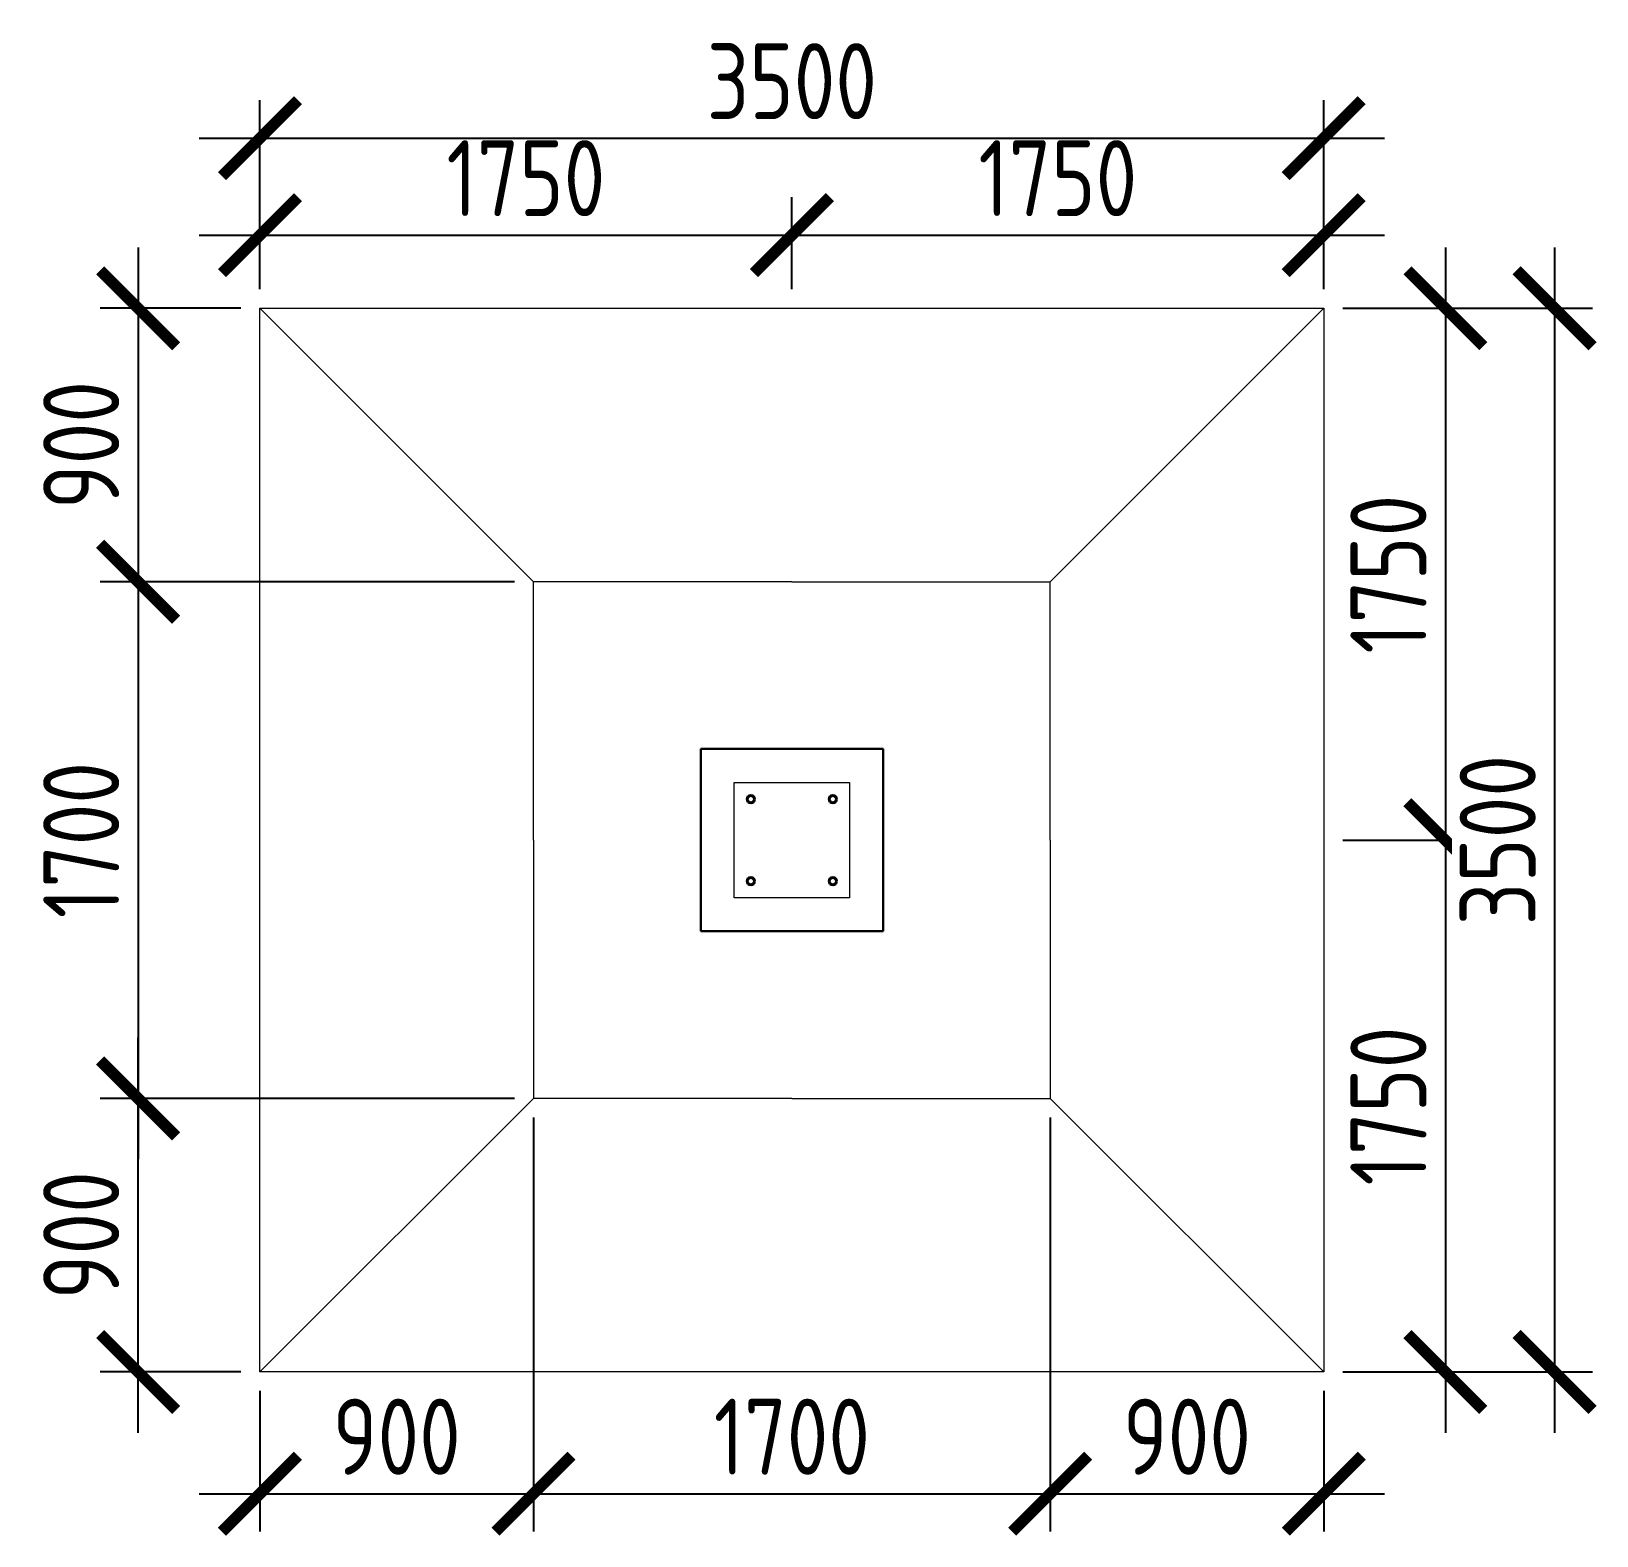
# Model space of a CAD drawing. Header units: millimetres. Extents: x 2559584 to 2748503, y -688364 to -611007.
# Drawn here: x 2587934 to 2593084, y -639916 to -634966 of the extents above; entities that cross this region are included whole.
import ezdxf

# ---------------------------------------------------------------- set-up
doc = ezdxf.new("R2010")
doc.units = ezdxf.units.MM
doc.header["$LTSCALE"] = 50
doc.linetypes.add('PS-HIDDEN1', pattern=[4, 3, -1])
doc.layers.get('Defpoints').update_dxf_attribs({"color": 4})
for name, color, linetype, lineweight in [('_PP__F_Plate', 90, 'Continuous', 40), ('_PP_DIM Linear', 140, 'Continuous', 9), ('Тонкие', 175, 'Continuous', 20)]:
    doc.layers.add(name, color=color, linetype=linetype, lineweight=lineweight)
doc.styles.add('_PP_Text Style', font='isocpeur.ttf', dxfattribs={"width": 0.8})
doc.dimstyles.new('_PP_DIM Style', dxfattribs={"dimtxt": 2.5, "dimasz": 2.5, "dimexe": 1.25, "dimexo": 0.625, "dimtad": 1, "dimdec": 0, "dimrnd": 0.001, "dimtxsty": '_PP_Text Style', "dimblk": 'ARCHTICK', "dimcen": 2.5, "dimdle": 2, "dimadec": 0, "dimazin": 2, "dimtfac": 0.75, "dimtdec": 0, "dimtmove": 0, "dimatfit": 3, "dimfxl": 1, "dimtolj": 1, "dimarcsym": 0})

# ---------------------------------------------------------------- blocks, each defined once
blk = doc.blocks.new('_ARCHTICK')
at = {"color": 0, "linetype": 'ByBlock', "const_width": 0.15}
blk.add_lwpolyline([(-0.5, -0.5), (0.5, 0.5)], dxfattribs=at)
blk = doc.blocks.new('*D608')
at = {"layer": '_PP_DIM Linear', "color": 0, "lineweight": -2, "ltscale": 100, "transparency": 16777216}
for p, q in [((2588685.9, -635814.9), (2588685.9, -635511.7)), ((2590435.8, -635814.9), (2590435.8, -635511.7)), ((2588485.9, -635636.7), (2590635.8, -635636.7))]:
    blk.add_line(p, q, dxfattribs=at)
at = {"layer": 'Defpoints', "color": 0, "ltscale": 100, "transparency": 16777216}
for p in [(2590435.8, -635636.7), (2588685.9, -635877.4), (2590435.8, -635877.4)]:
    blk.add_point(p, dxfattribs=at)
at = {"layer": '_PP_DIM Linear', "color": 0, "lineweight": -2, "ltscale": 100, "transparency": 16777216, "xscale": 250, "yscale": 250, "zscale": 250, "rotation": 180}
blk.add_blockref('_ARCHTICK', (2588685.9, -635636.7), dxfattribs=at)
at = {"layer": '_PP_DIM Linear', "color": 0, "lineweight": -2, "ltscale": 100, "transparency": 16777216, "xscale": 250, "yscale": 250, "zscale": 250}
blk.add_blockref('_ARCHTICK', (2590435.8, -635636.7), dxfattribs=at)
at = {"layer": '_PP_DIM Linear', "color": 0, "ltscale": 100, "transparency": 16777216, "insert": (2589560.8, -635449.2), "char_height": 250, "attachment_point": 5, "style": '_PP_Text Style', "bg_fill": 3, "box_fill_scale": 1.1, "bg_fill_color": 256, "bg_fill_true_color": 13158600, "bg_fill_transparency": 0}
blk.add_mtext('\\A1;1750', dxfattribs=at)
blk = doc.blocks.new('*D609')
at = {"layer": '_PP_DIM Linear', "color": 0, "lineweight": -2, "transparency": 16777216}
for p, q in [((2590435.8, -635814.9), (2590435.8, -635511.7)), ((2592185.8, -635814.9), (2592185.8, -635511.7)), ((2590235.8, -635636.7), (2592385.8, -635636.7))]:
    blk.add_line(p, q, dxfattribs=at)
at = {"layer": 'Defpoints', "color": 0, "transparency": 16777216}
for p in [(2592185.8, -635636.7), (2590435.8, -635877.4), (2592185.8, -635877.4)]:
    blk.add_point(p, dxfattribs=at)
at = {"layer": '_PP_DIM Linear', "color": 0, "lineweight": -2, "transparency": 16777216, "xscale": 250, "yscale": 250, "zscale": 250, "rotation": 180}
blk.add_blockref('_ARCHTICK', (2590435.8, -635636.7), dxfattribs=at)
at = {"layer": '_PP_DIM Linear', "color": 0, "lineweight": -2, "transparency": 16777216, "xscale": 250, "yscale": 250, "zscale": 250}
blk.add_blockref('_ARCHTICK', (2592185.8, -635636.7), dxfattribs=at)
at = {"layer": '_PP_DIM Linear', "color": 0, "transparency": 16777216, "insert": (2591310.8, -635449.2), "char_height": 250, "attachment_point": 5, "style": '_PP_Text Style', "bg_fill": 3, "box_fill_scale": 1.1, "bg_fill_color": 256, "bg_fill_true_color": 13158600, "bg_fill_transparency": 0}
blk.add_mtext('\\A1;1750', dxfattribs=at)
blk = doc.blocks.new('*D610')
at = {"layer": '_PP_DIM Linear', "color": 0, "lineweight": -2, "transparency": 16777216}
for p, q in [((2588685.9, -635814.9), (2588685.9, -635192.6)), ((2592185.8, -635814.9), (2592185.8, -635192.6)), ((2588485.9, -635317.6), (2592385.8, -635317.6))]:
    blk.add_line(p, q, dxfattribs=at)
at = {"layer": 'Defpoints', "color": 0, "transparency": 16777216}
for p in [(2592185.8, -635317.6), (2588685.9, -635877.4), (2592185.8, -635877.4)]:
    blk.add_point(p, dxfattribs=at)
at = {"layer": '_PP_DIM Linear', "color": 0, "lineweight": -2, "transparency": 16777216, "xscale": 250, "yscale": 250, "zscale": 250, "rotation": 180}
blk.add_blockref('_ARCHTICK', (2588685.9, -635317.6), dxfattribs=at)
at = {"layer": '_PP_DIM Linear', "color": 0, "lineweight": -2, "transparency": 16777216, "xscale": 250, "yscale": 250, "zscale": 250}
blk.add_blockref('_ARCHTICK', (2592185.8, -635317.6), dxfattribs=at)
at = {"layer": '_PP_DIM Linear', "color": 0, "transparency": 16777216, "insert": (2590435.8, -635130.1), "char_height": 250, "attachment_point": 5, "style": '_PP_Text Style', "bg_fill": 3, "box_fill_scale": 1.1, "bg_fill_color": 256, "bg_fill_true_color": 13158600, "bg_fill_transparency": 0}
blk.add_mtext('\\A1;3500', dxfattribs=at)
blk = doc.blocks.new('*D611')
at = {"layer": '_PP_DIM Linear', "color": 0, "lineweight": -2, "ltscale": 100, "transparency": 16777216}
for p, q in [((2588285.1, -635677.4), (2588285.1, -636977.4)), ((2588623.4, -635877.4), (2588160.1, -635877.4)), ((2589523.3, -636777.4), (2588160.1, -636777.4))]:
    blk.add_line(p, q, dxfattribs=at)
at = {"layer": 'Defpoints', "color": 0, "ltscale": 100, "transparency": 16777216}
for p in [(2588685.9, -635877.4), (2588285.1, -636777.4), (2589585.8, -636777.4)]:
    blk.add_point(p, dxfattribs=at)
at = {"layer": '_PP_DIM Linear', "color": 0, "lineweight": -2, "ltscale": 100, "transparency": 16777216, "xscale": 250, "yscale": 250, "zscale": 250}
for p, rotation in [((2588285.1, -635877.4), 90), ((2588285.1, -636777.4), 270)]:
    blk.add_blockref('_ARCHTICK', p, dxfattribs=dict(at, rotation=rotation))
at = {"layer": '_PP_DIM Linear', "color": 0, "ltscale": 100, "transparency": 16777216, "insert": (2588097.6, -636327.4), "char_height": 250, "attachment_point": 5, "rotation": 90, "style": '_PP_Text Style', "bg_fill": 3, "box_fill_scale": 1.1, "bg_fill_color": 256, "bg_fill_true_color": 13158600, "bg_fill_transparency": 0}
blk.add_mtext('\\A1;900', dxfattribs=at)
blk = doc.blocks.new('*D612')
at = {"layer": '_PP_DIM Linear', "color": 0, "lineweight": -2, "transparency": 16777216}
for p, q in [((2588285.1, -636577.3), (2588285.1, -638677.3)), ((2589523.3, -636777.3), (2588160.1, -636777.3)), ((2589523.3, -638477.3), (2588160.1, -638477.3))]:
    blk.add_line(p, q, dxfattribs=at)
at = {"layer": 'Defpoints', "color": 0, "transparency": 16777216}
for p in [(2589585.8, -636777.3), (2588285.1, -638477.3), (2589585.8, -638477.3)]:
    blk.add_point(p, dxfattribs=at)
at = {"layer": '_PP_DIM Linear', "color": 0, "lineweight": -2, "transparency": 16777216, "xscale": 250, "yscale": 250, "zscale": 250}
for p, rotation in [((2588285.1, -636777.3), 90), ((2588285.1, -638477.3), 270)]:
    blk.add_blockref('_ARCHTICK', p, dxfattribs=dict(at, rotation=rotation))
at = {"layer": '_PP_DIM Linear', "color": 0, "transparency": 16777216, "insert": (2588097.6, -637627.3), "char_height": 250, "attachment_point": 5, "rotation": 90, "style": '_PP_Text Style', "bg_fill": 3, "box_fill_scale": 1.1, "bg_fill_color": 256, "bg_fill_true_color": 13158600, "bg_fill_transparency": 0}
blk.add_mtext('\\A1;1700', dxfattribs=at)
blk = doc.blocks.new('*D613')
at = {"layer": '_PP_DIM Linear', "color": 0, "lineweight": -2, "ltscale": 100, "transparency": 16777216}
for p, q in [((2588285.1, -639577.3), (2588285.1, -638277.3)), ((2588623.4, -638477.3), (2588160.1, -638477.3)), ((2588623.4, -639377.3), (2588160.1, -639377.3))]:
    blk.add_line(p, q, dxfattribs=at)
at = {"layer": 'Defpoints', "color": 0, "ltscale": 100, "transparency": 16777216}
for p in [(2588285.1, -638477.3), (2588685.9, -638477.3), (2588685.9, -639377.3)]:
    blk.add_point(p, dxfattribs=at)
at = {"layer": '_PP_DIM Linear', "color": 0, "lineweight": -2, "ltscale": 100, "transparency": 16777216, "xscale": 250, "yscale": 250, "zscale": 250}
for p, rotation in [((2588285.1, -638477.3), 90), ((2588285.1, -639377.3), 270)]:
    blk.add_blockref('_ARCHTICK', p, dxfattribs=dict(at, rotation=rotation))
at = {"layer": '_PP_DIM Linear', "color": 0, "ltscale": 100, "transparency": 16777216, "insert": (2588097.6, -638927.3), "char_height": 250, "attachment_point": 5, "rotation": 90, "style": '_PP_Text Style', "bg_fill": 3, "box_fill_scale": 1.1, "bg_fill_color": 256, "bg_fill_true_color": 13158600, "bg_fill_transparency": 0}
blk.add_mtext('\\A1;900', dxfattribs=at)
blk = doc.blocks.new('*D614')
at = {"layer": '_PP_DIM Linear', "color": 0, "lineweight": -2, "ltscale": 100, "transparency": 16777216}
for p, q in [((2588685.9, -639439.8), (2588685.9, -639902.7)), ((2589585.9, -639439.8), (2589585.9, -639902.7)), ((2588485.9, -639777.7), (2589785.9, -639777.7))]:
    blk.add_line(p, q, dxfattribs=at)
at = {"layer": 'Defpoints', "color": 0, "ltscale": 100, "transparency": 16777216}
for p in [(2588685.9, -639377.3), (2589585.9, -639377.3), (2589585.9, -639777.7)]:
    blk.add_point(p, dxfattribs=at)
at = {"layer": '_PP_DIM Linear', "color": 0, "lineweight": -2, "ltscale": 100, "transparency": 16777216, "xscale": 250, "yscale": 250, "zscale": 250, "rotation": 180}
blk.add_blockref('_ARCHTICK', (2588685.9, -639777.7), dxfattribs=at)
at = {"layer": '_PP_DIM Linear', "color": 0, "lineweight": -2, "ltscale": 100, "transparency": 16777216, "xscale": 250, "yscale": 250, "zscale": 250}
blk.add_blockref('_ARCHTICK', (2589585.9, -639777.7), dxfattribs=at)
at = {"layer": '_PP_DIM Linear', "color": 0, "ltscale": 100, "transparency": 16777216, "insert": (2589135.9, -639590.2), "char_height": 250, "attachment_point": 5, "style": '_PP_Text Style', "bg_fill": 3, "box_fill_scale": 1.1, "bg_fill_color": 256, "bg_fill_true_color": 13158600, "bg_fill_transparency": 0}
blk.add_mtext('\\A1;900', dxfattribs=at)
blk = doc.blocks.new('*D615')
at = {"layer": '_PP_DIM Linear', "color": 0, "lineweight": -2, "transparency": 16777216}
for p, q in [((2589585.8, -638539.8), (2589585.8, -639902.7)), ((2591285.8, -638539.8), (2591285.8, -639902.7)), ((2589385.8, -639777.7), (2591485.8, -639777.7))]:
    blk.add_line(p, q, dxfattribs=at)
at = {"layer": 'Defpoints', "color": 0, "transparency": 16777216}
for p in [(2589585.8, -638477.3), (2591285.8, -638477.3), (2591285.8, -639777.7)]:
    blk.add_point(p, dxfattribs=at)
at = {"layer": '_PP_DIM Linear', "color": 0, "lineweight": -2, "transparency": 16777216, "xscale": 250, "yscale": 250, "zscale": 250, "rotation": 180}
blk.add_blockref('_ARCHTICK', (2589585.8, -639777.7), dxfattribs=at)
at = {"layer": '_PP_DIM Linear', "color": 0, "lineweight": -2, "transparency": 16777216, "xscale": 250, "yscale": 250, "zscale": 250}
blk.add_blockref('_ARCHTICK', (2591285.8, -639777.7), dxfattribs=at)
at = {"layer": '_PP_DIM Linear', "color": 0, "transparency": 16777216, "insert": (2590435.8, -639590.2), "char_height": 250, "attachment_point": 5, "style": '_PP_Text Style', "bg_fill": 3, "box_fill_scale": 1.1, "bg_fill_color": 256, "bg_fill_true_color": 13158600, "bg_fill_transparency": 0}
blk.add_mtext('\\A1;1700', dxfattribs=at)
blk = doc.blocks.new('*D616')
at = {"layer": '_PP_DIM Linear', "color": 0, "lineweight": -2, "transparency": 16777216}
for p, q in [((2591285.8, -639439.8), (2591285.8, -639902.7)), ((2592185.8, -639439.8), (2592185.8, -639902.7)), ((2591085.8, -639777.7), (2592385.8, -639777.7))]:
    blk.add_line(p, q, dxfattribs=at)
at = {"layer": 'Defpoints', "color": 0, "transparency": 16777216}
for p in [(2591285.8, -639377.3), (2592185.8, -639377.3), (2592185.8, -639777.7)]:
    blk.add_point(p, dxfattribs=at)
at = {"layer": '_PP_DIM Linear', "color": 0, "lineweight": -2, "transparency": 16777216, "xscale": 250, "yscale": 250, "zscale": 250, "rotation": 180}
blk.add_blockref('_ARCHTICK', (2591285.8, -639777.7), dxfattribs=at)
at = {"layer": '_PP_DIM Linear', "color": 0, "lineweight": -2, "transparency": 16777216, "xscale": 250, "yscale": 250, "zscale": 250}
blk.add_blockref('_ARCHTICK', (2592185.8, -639777.7), dxfattribs=at)
at = {"layer": '_PP_DIM Linear', "color": 0, "transparency": 16777216, "insert": (2591735.8, -639590.2), "char_height": 250, "attachment_point": 5, "style": '_PP_Text Style', "bg_fill": 3, "box_fill_scale": 1.1, "bg_fill_color": 256, "bg_fill_true_color": 13158600, "bg_fill_transparency": 0}
blk.add_mtext('\\A1;900', dxfattribs=at)
blk = doc.blocks.new('*D617')
at = {"layer": '_PP_DIM Linear', "color": 0, "lineweight": -2, "ltscale": 100, "transparency": 16777216}
for p, q in [((2592585.9, -635677.4), (2592585.9, -637827.3)), ((2592248.3, -635877.4), (2592710.9, -635877.4)), ((2592248.3, -637627.3), (2592710.9, -637627.3))]:
    blk.add_line(p, q, dxfattribs=at)
at = {"layer": 'Defpoints', "color": 0, "ltscale": 100, "transparency": 16777216}
for p in [(2592185.8, -635877.4), (2592185.8, -637627.3), (2592585.9, -637627.3)]:
    blk.add_point(p, dxfattribs=at)
at = {"layer": '_PP_DIM Linear', "color": 0, "lineweight": -2, "ltscale": 100, "transparency": 16777216, "xscale": 250, "yscale": 250, "zscale": 250}
for p, rotation in [((2592585.9, -635877.4), 90), ((2592585.9, -637627.3), 270)]:
    blk.add_blockref('_ARCHTICK', p, dxfattribs=dict(at, rotation=rotation))
at = {"layer": '_PP_DIM Linear', "color": 0, "ltscale": 100, "transparency": 16777216, "insert": (2592398.4, -636752.4), "char_height": 250, "attachment_point": 5, "rotation": 90, "style": '_PP_Text Style', "bg_fill": 3, "box_fill_scale": 1.1, "bg_fill_color": 256, "bg_fill_true_color": 13158600, "bg_fill_transparency": 0}
blk.add_mtext('\\A1;1750', dxfattribs=at)
blk = doc.blocks.new('*D618')
at = {"layer": '_PP_DIM Linear', "color": 0, "lineweight": -2, "transparency": 16777216}
for p, q in [((2592585.9, -637427.3), (2592585.9, -639577.3)), ((2592248.3, -637627.3), (2592710.9, -637627.3)), ((2592248.3, -639377.3), (2592710.9, -639377.3))]:
    blk.add_line(p, q, dxfattribs=at)
at = {"layer": 'Defpoints', "color": 0, "transparency": 16777216}
for p in [(2592185.8, -637627.3), (2592185.8, -639377.3), (2592585.9, -639377.3)]:
    blk.add_point(p, dxfattribs=at)
at = {"layer": '_PP_DIM Linear', "color": 0, "lineweight": -2, "transparency": 16777216, "xscale": 250, "yscale": 250, "zscale": 250}
for p, rotation in [((2592585.9, -637627.3), 90), ((2592585.9, -639377.3), 270)]:
    blk.add_blockref('_ARCHTICK', p, dxfattribs=dict(at, rotation=rotation))
at = {"layer": '_PP_DIM Linear', "color": 0, "transparency": 16777216, "insert": (2592398.4, -638502.3), "char_height": 250, "attachment_point": 5, "rotation": 90, "style": '_PP_Text Style', "bg_fill": 3, "box_fill_scale": 1.1, "bg_fill_color": 256, "bg_fill_true_color": 13158600, "bg_fill_transparency": 0}
blk.add_mtext('\\A1;1750', dxfattribs=at)
blk = doc.blocks.new('*D619')
at = {"layer": '_PP_DIM Linear', "color": 0, "lineweight": -2, "transparency": 16777216}
for p, q in [((2592945.5, -635677.4), (2592945.5, -639577.3)), ((2592248.3, -635877.4), (2593070.5, -635877.4)), ((2592248.3, -639377.3), (2593070.5, -639377.3))]:
    blk.add_line(p, q, dxfattribs=at)
at = {"layer": 'Defpoints', "color": 0, "transparency": 16777216}
for p in [(2592185.8, -635877.4), (2592185.8, -639377.3), (2592945.5, -639377.3)]:
    blk.add_point(p, dxfattribs=at)
at = {"layer": '_PP_DIM Linear', "color": 0, "lineweight": -2, "transparency": 16777216, "xscale": 250, "yscale": 250, "zscale": 250}
for p, rotation in [((2592945.5, -635877.4), 90), ((2592945.5, -639377.3), 270)]:
    blk.add_blockref('_ARCHTICK', p, dxfattribs=dict(at, rotation=rotation))
at = {"layer": '_PP_DIM Linear', "color": 0, "transparency": 16777216, "insert": (2592758, -637627.3), "char_height": 250, "attachment_point": 5, "rotation": 90, "style": '_PP_Text Style', "bg_fill": 3, "box_fill_scale": 1.1, "bg_fill_color": 256, "bg_fill_true_color": 13158600, "bg_fill_transparency": 0}
blk.add_mtext('\\A1;3500', dxfattribs=at)
blk = doc.blocks.new('ФП')
at = {"ltscale": 288}
for centre in [(26865, 6135), (27135, 6135), (26865, 5865), (27135, 5865)]:
    blk.add_circle(centre, 12, dxfattribs=at)
at = {"layer": '_PP__F_Plate', "linetype": 'PS-HIDDEN1', "lineweight": 15, "ltscale": 100}
for p, q in [((26150, 6850), (25250, 7749.9)), ((25250, 6000), (25250, 7749.9)), ((25250, 7749.9), (27000, 7749.9)), ((27000, 7749.9), (28750, 7749.9)), ((27850, 6850), (28750, 7749.9)), ((28750, 7749.9), (28750, 6000)), ((27000, 6850), (26150, 6850)), ((26150, 6000), (26150, 6850)), ((27000, 6850), (27850, 6850)), ((27850, 6000), (27850, 6850)), ((25250, 4250), (25250, 6000)), ((26150, 6000), (26150, 5150)), ((27850, 6000), (27850, 5150)), ((28750, 6000), (28750, 4250)), ((26150, 5150), (25250, 4250)), ((27000, 5150), (26150, 5150)), ((27000, 5150), (27850, 5150)), ((27850, 5150), (28750, 4250)), ((27000, 4250), (25250, 4250)), ((28750, 4250), (27000, 4250))]:
    blk.add_line(p, q, dxfattribs=at)
at = {"layer": '_PP__F_Plate', "lineweight": -2}
for p, q in [((27300, 6300), (26700, 6300)), ((26700, 6300), (26700, 5700)), ((27300, 6300), (27300, 5700)), ((26700, 5700), (27300, 5700))]:
    blk.add_line(p, q, dxfattribs=at)
at = {"layer": 'Тонкие', "ltscale": 10}
blk.add_lwpolyline([(26810, 5810), (26810, 6190), (27190, 6190), (27190, 5810)], close=True, dxfattribs=at)

msp = doc.modelspace()

# ---------------------------------------------------------------- dimensions: what is measured, and where the dimension line sits
at = {"layer": '_PP_DIM Linear', "ltscale": 100}
dim = msp.add_linear_dim(base=(2590435.8, -635636.7), p1=(2588685.9, -635877.4), p2=(2590435.8, -635877.4), dimstyle='_PP_DIM Style', override={"dimscale": 100, "dimtfill": 1}, dxfattribs=at)
dim.commit()
dim.dimension.update_dxf_attribs({"geometry": '*D608', "text_midpoint": (2589560.8, -635449.2)})

# ---------------------------------------------------------------- next in the draw order: dimensions: what is measured, and where the dimension line sits
at = {"layer": '_PP_DIM Linear'}
dim = msp.add_linear_dim(base=(2592185.8, -635636.7), p1=(2590435.8, -635877.4), p2=(2592185.8, -635877.4), dimstyle='_PP_DIM Style', override={"dimscale": 100, "dimtmove": 1, "dimtfill": 1}, dxfattribs=at)
dim.commit()
dim.dimension.update_dxf_attribs({"geometry": '*D609', "text_midpoint": (2591310.8, -635449.2)})

# ---------------------------------------------------------------- next in the draw order: dimensions: what is measured, and where the dimension line sits
dim = msp.add_linear_dim(base=(2592185.8, -635317.6), p1=(2588685.9, -635877.4), p2=(2592185.8, -635877.4), dimstyle='_PP_DIM Style', override={"dimscale": 100, "dimtmove": 1, "dimtfill": 1}, dxfattribs=at)
dim.commit()
dim.dimension.update_dxf_attribs({"geometry": '*D610', "text_midpoint": (2590435.8, -635130.1)})

# ---------------------------------------------------------------- next in the draw order: dimensions: what is measured, and where the dimension line sits
at = {"layer": '_PP_DIM Linear', "ltscale": 100}
for base, p1, p2, angle, picture, middle in [((2588285.1, -636777.4), (2588685.9, -635877.4), (2589585.8, -636777.4), 90, '*D611', (2588097.6, -636327.4)), ((2592585.9, -637627.3), (2592185.8, -635877.4), (2592185.8, -637627.3), 270, '*D617', (2592398.4, -636752.4))]:
    dim = msp.add_linear_dim(base=base, p1=p1, p2=p2, angle=angle, dimstyle='_PP_DIM Style', override={"dimscale": 100, "dimtfill": 1}, dxfattribs=at)
    dim.commit()
    dim.dimension.update_dxf_attribs({"geometry": picture, "text_midpoint": middle})

# ---------------------------------------------------------------- next in the draw order: dimensions: what is measured, and where the dimension line sits
at = {"layer": '_PP_DIM Linear'}
dim = msp.add_linear_dim(base=(2588285.1, -638477.3), p1=(2589585.8, -636777.3), p2=(2589585.8, -638477.3), angle=90, dimstyle='_PP_DIM Style', override={"dimscale": 100, "dimtmove": 1, "dimtfill": 1}, dxfattribs=at)
dim.commit()
dim.dimension.update_dxf_attribs({"geometry": '*D612', "text_midpoint": (2588097.6, -637627.3)})

# ---------------------------------------------------------------- next in the draw order: dimensions: what is measured, and where the dimension line sits
at = {"layer": '_PP_DIM Linear', "ltscale": 100}
dim = msp.add_linear_dim(base=(2588285.1, -638477.3), p1=(2588685.9, -639377.3), p2=(2588685.9, -638477.3), angle=270, dimstyle='_PP_DIM Style', override={"dimscale": 100, "dimtfill": 1}, dxfattribs=at)
dim.commit()
dim.dimension.update_dxf_attribs({"geometry": '*D613', "text_midpoint": (2588097.6, -638927.3)})

# ---------------------------------------------------------------- next in the draw order: dimensions: what is measured, and where the dimension line sits
dim = msp.add_linear_dim(base=(2589585.9, -639777.7), p1=(2588685.9, -639377.3), p2=(2589585.9, -639377.3), dimstyle='_PP_DIM Style', override={"dimscale": 100, "dimtfill": 1}, dxfattribs=at)
dim.commit()
dim.dimension.update_dxf_attribs({"geometry": '*D614', "text_midpoint": (2589135.9, -639590.2)})

# ---------------------------------------------------------------- next in the draw order: dimensions: what is measured, and where the dimension line sits
at = {"layer": '_PP_DIM Linear'}
dim = msp.add_linear_dim(base=(2591285.8, -639777.7), p1=(2589585.8, -638477.3), p2=(2591285.8, -638477.3), dimstyle='_PP_DIM Style', override={"dimscale": 100, "dimtmove": 1, "dimtfill": 1}, dxfattribs=at)
dim.commit()
dim.dimension.update_dxf_attribs({"geometry": '*D615', "text_midpoint": (2590435.8, -639590.2)})

# ---------------------------------------------------------------- next in the draw order: dimensions: what is measured, and where the dimension line sits
dim = msp.add_linear_dim(base=(2592185.8, -639777.7), p1=(2591285.8, -639377.3), p2=(2592185.8, -639377.3), dimstyle='_PP_DIM Style', override={"dimscale": 100, "dimtmove": 1, "dimtfill": 1}, dxfattribs=at)
dim.commit()
dim.dimension.update_dxf_attribs({"geometry": '*D616', "text_midpoint": (2591735.8, -639590.2)})

# ---------------------------------------------------------------- next in the draw order: dimensions: what is measured, and where the dimension line sits
dim = msp.add_linear_dim(base=(2592585.9, -639377.3), p1=(2592185.8, -637627.3), p2=(2592185.8, -639377.3), angle=270, dimstyle='_PP_DIM Style', override={"dimscale": 100, "dimtmove": 1, "dimtfill": 1}, dxfattribs=at)
dim.commit()
dim.dimension.update_dxf_attribs({"geometry": '*D618', "text_midpoint": (2592398.4, -638502.3)})

# ---------------------------------------------------------------- next in the draw order: dimensions: what is measured, and where the dimension line sits
dim = msp.add_linear_dim(base=(2592945.5, -639377.3), p1=(2592185.8, -635877.4), p2=(2592185.8, -639377.3), angle=270, dimstyle='_PP_DIM Style', override={"dimscale": 100, "dimtmove": 1, "dimtfill": 1}, dxfattribs=at)
dim.commit()
dim.dimension.update_dxf_attribs({"geometry": '*D619', "text_midpoint": (2592758, -637627.3)})

# ---------------------------------------------------------------- next in the draw order: block references
at = {"layer": '_PP__F_Plate', "color": 3, "lineweight": 30}
msp.add_blockref('ФП', (2563435.8, -643627.3), dxfattribs=at)

doc.saveas('drawing.dxf')
